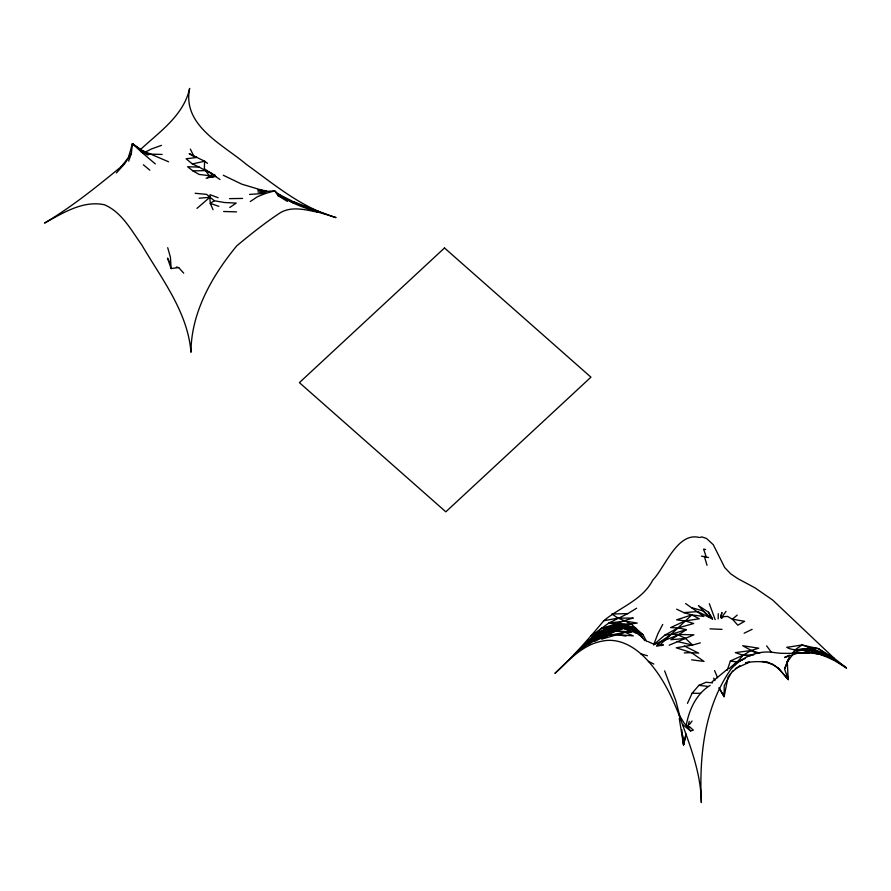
<?xml version="1.0" encoding="UTF-8"?>
<svg xmlns="http://www.w3.org/2000/svg" width="891" height="891" viewBox="0 0 891 891"><rect width="100%" height="100%" fill="white"/><g stroke="black" fill="none" stroke-linecap="round" stroke-linejoin="round"><path stroke-width="1.34" d="M718.168 618.944L718.291 613.71M724.383 692.708L724.138 696.606L718.825 687.819M120.886 167.23L128.493 157.44L132.391 143.674L141.301 151.927L148.029 154.8L132.391 143.674L131.378 153.497L128.616 161.148M684.266 739.697L683.564 744.865L679.276 718.592M685.936 734.117L683.564 744.865L681.771 729.562M686.081 734.384L683.564 744.865L683.163 740.833M687.963 726.533L689.222 721.298M686.215 725.474C688.988 709.938 696.239 693.866 710.105 685.391M720.619 617.719L721.944 612.518L720.607 617.418M727.245 670.255L730.397 660.988L743.094 655.253L751.057 650.519L758.764 648.191L742.693 645.73L756.838 653.526M778.333 668.172L788.201 679.577L784.57 668.996L786.831 663.038M676.659 609.166L683.809 612.607L691.784 614.89L699.301 618.788L685.179 620.927L670.6 627.587L678.14 627.921L686.404 629.614L678.274 634.904L653.649 644.75L657.937 633.635L662.726 624.446M784.57 668.996L789.526 657.291L787.276 661.857L788.201 679.577L779.302 669.208L772.731 664.274M687.462 703.378L692.118 693.243L698.889 685.357L706.062 682.261L712.477 682.862M730.72 673.73L724.227 685.725L724.138 696.606L719.549 688.531M657.09 646.086L659.151 642.634L671.201 634.325L691.784 614.89L703.912 616.461L685.625 603.563M789.348 658.404L787.276 661.857L794.583 652.257M129.841 155.246L128.493 157.44L131.378 153.497L124.629 163.855L116.353 172.954M787.21 661.645L788.613 659.429M734.652 665.076L743.094 655.253L753.797 654.907M656.845 646.086L659.151 642.634M792.778 653.07L794.817 650.051L802 644.973L818.506 648.67L834.31 658.404L846.45 667.927C832.328 659.106 817.96 650.051 802 644.973L786.786 647.356C796.821 653.125 807.859 646.187 818.506 648.67L834.243 660.242L810.81 650.263L803.281 649.049L818.662 651.889L834.31 658.404L772.686 600.055L754.944 587.815L737.859 578.66L730.754 573.882L724.717 567.545L713.279 544.713L706.518 538.487L701.818 536.905L699.936 537.485M721.465 617.741L726.031 611.371M689.378 724.561L692.051 721.042M732.792 670.956L728.025 677.093L724.138 696.606L723.28 694.044M810.81 650.263L817.181 653.849L802.045 649.695L808.939 653.047L792.89 653.326C802.824 647.579 816.123 649.138 825.122 655.976C808.382 649.84 790.607 655.408 773.477 652.424C757.528 650.085 741.435 657.291 730.943 669.197C704.001 707.499 699.157 757.005 701.351 802.591C700.994 771.595 688.999 742.971 678.786 714.315C671.313 695.325 662.136 676.659 648.392 661.356C636.987 648.292 620.136 637.154 602.038 641.175C582.48 644.683 568.714 660.476 554.915 673.384C572.601 657.135 588.461 639.148 603.786 620.726C620.192 607.094 642.355 600.222 652.847 580.008C664.976 567.623 676.982 532.239 698.923 537.373M206.111 178.256L207.592 177.799L209.307 175.683L214.742 174.491M574.194 654.807L601.325 628.489L608.921 622.965L627.821 613.609L636.62 608.23M658.794 645.975L671.201 634.325L686.404 629.614M196.978 208.383L209.831 197.312L210.031 194.706L218.139 197.735M603.786 620.726L618.109 618.12L633.289 618.076C613.097 623.099 595.188 633.679 581.177 649.149L606.749 630.026L614.913 626.273L637.21 623.065L625.382 621.094L618.109 618.12L611.839 613.999L627.821 613.609M139.787 150.167C158.988 132.135 183.624 115.841 189.649 88.409C182.031 125.564 222.683 144.342 246.206 164.267C274.539 184.649 301.726 207.993 336.085 217.616L299.387 204.83L277.959 193.837L287.37 201.399L278.137 195.73L274.74 190.874L257.844 191.944L266.119 193.258L274.74 190.874C288.918 203.839 308.108 209.173 326.139 214.475M711.898 681.983L728.214 668.528M721.688 618.265L723.436 616.672L727.624 616.427L732.38 619.212L737.848 625.192L744.62 621.305L732.38 619.212L737.225 615.091M729.128 668.606L736.668 661.968L745.422 658.427M653.649 644.75L664.864 635.105L678.14 627.921L693.733 623.5L685.179 620.927L676.614 619.835L691.784 614.89M123.47 164.824C98.199 185.573 72.75 206.367 44.55 223.073C62.693 213.149 82.818 200.152 104.47 204.774C121.811 212.203 131.066 230.023 141.591 244.646C161.394 278.571 187.745 311.761 190.975 352.268C191.042 312.563 212.181 275.631 236.817 245.782C250.794 234.177 265.039 222.761 280.242 212.782C291.769 205.91 305.602 209.786 317.853 212.236M581.378 647.69C595.645 634.559 615.514 622.074 635.595 628.044L643.001 634.748L646.632 641.498M732.424 671.669L739.853 665.633M590.688 636.297L601.325 628.489L616.071 623.856L631.207 624.157L635.595 628.044L644.761 640.674M587.292 643.469C602.828 630.249 625.003 621.294 643.001 634.748M229.778 207.458L236.204 203.103L224.543 202.524L214.308 200.753L206.589 194.361L195.129 193.28M250.304 201.511L257.633 196.61L266.119 193.258L249.569 194.427M214.308 200.753L210.287 203.371L213.027 209.686M587.926 644.694L614.701 628.166L630.338 628.623L639.448 635.071C632.788 624.491 620.125 623.7 608.921 622.965L625.382 621.094L631.207 624.157M144.342 152.573L151.581 148.92L161.538 145.344M593.729 639.805L607.183 632.287L623.7 628.3L635.873 632.955C626.841 622.887 612.908 626.585 601.325 628.489M789.292 655.13L784.503 657.536L799.06 652.702L792.89 653.326M744.152 633.223L752.115 629.336M669.186 645.184L693.933 634.804L671.201 634.325L664.864 635.105M594.62 641.42L615.726 630.995L623.7 628.3L631.385 631.886L624.992 632.276L600.69 636.976L615.726 630.995L631.385 631.886M735.353 668.528L749.476 662.18L745.611 662.704M614.913 626.273L594.642 634.481L607.406 627.643L624.09 624.424L635.595 628.044M742.125 659.997L736.668 661.968L730.397 660.988M660.922 645.674L663.394 644.85L658.605 645.541M617.185 634.626L624.992 632.276L633.312 635.862L617.185 634.626L608.442 635.138L601.637 639.17L617.185 634.626L625.961 636.118M682.807 724.706L690.547 730.932L693.332 730.13L689.489 726.677L687.139 726.41M700.315 642.879L692.541 645.062L676.202 647.79L691.494 652.669L698.667 653.136L684.21 645.942M207.592 177.799L215.622 176.429M220.021 179.536L204.351 168.744L204.596 161.226L196.956 157.462L186.108 158.776L192.367 163.955L204.596 161.226L207.525 163.365M169.836 262.555L167.497 258.1L171.105 268.547L178.668 267.578L183.713 273.147M794.817 650.051L810.988 648.08L826.581 654.595L846.45 667.927M745.656 662.793C757.138 660.788 770.336 660.498 779.302 669.208M685.547 638.446L670.778 639.727L678.274 634.904L685.547 638.446L692.541 645.062L677.149 641.487M199.116 198.214L209.831 197.312L210.287 203.371L218.852 206.356M683.809 612.607L697.842 611.594L710.272 617.964M148.797 154.098L162.173 154.444M684.255 652.869L691.494 652.669L704.024 661.423L691.683 659.83M213.005 177.086L209.307 175.683L205.487 170.593L199.116 167.074L187.622 166.762L192.946 170.905L205.487 170.593L211.089 172.965M229.533 198.637L242.597 198.426M211.49 173.444L212.214 173.444M692.118 693.243L700.616 693.321M223.641 211.501L236.538 211.869M710.027 628.846L721.988 629.369M701.507 556.162L708.512 557.566M750.456 655.798L743.094 655.253L735.331 652.635L751.057 650.519L759.8 653.125M678.786 714.315L684.333 723.436L687.562 726.499L689.489 726.677M266.543 190.808L257.699 189.85L265.251 191.231M698.889 685.357L708 686.404M209.307 175.683L199.094 174.436L192.946 170.905M624.992 632.276C612.072 628.801 599.019 634.147 588.138 640.907L600.144 632.354L606.749 630.026L623.466 626.184L635.238 630.427L642.656 638.123L639.304 632.699L630.416 626.785M705.605 549.491L703.6 549.101L706.218 556.853M762.239 661.423L766.305 662.303M176.318 267.022L178.668 267.578M262.745 190.44L241.862 184.192L223.285 175.26M691.639 607.662L703.411 611.026L712.076 618.955M195.04 156.905L196.956 157.462L189.17 153.586L194.082 156.627L190.34 149.098M640.785 653.771L647.434 655.754M318.945 211.679L293.718 201.745M168.566 161.783L141.424 150.156L132.391 143.674M278.137 195.73L282.959 197.635M647.501 641.331L653.883 644.26M192.367 163.955L199.116 167.074M766.538 661.645L772.675 664.508M648.392 661.356L653.86 664.073M288.25 199.718L293.317 203.014M712.399 618.755L708.501 612.24L698.433 605.59L708.412 616.717M141.424 150.156L148.029 154.8M141.301 151.927L155.312 163.944M143.362 164.79L149.822 170.181M213.083 174.202L215.7 176.485M766.605 645.841L771.55 652.479M687.562 726.499L690.547 730.932M708.501 612.24L712.555 619.045M786.241 676.191L788.201 679.577L787.065 674.264M713.658 678.14L714.938 680.59M714.593 670.567L717.545 677.706M664.641 670.878L675.868 700.749L679.989 716.865M709.347 603.708L715.161 619.613M704.313 556.274L707.053 565.306M167.708 247.698L170.448 257.354L171.105 268.547M682.629 735.476L682.896 738.16M444.498 247.965L299.398 382.629L445.823 511.824L590.933 377.171L444.498 247.965"/></g></svg>
